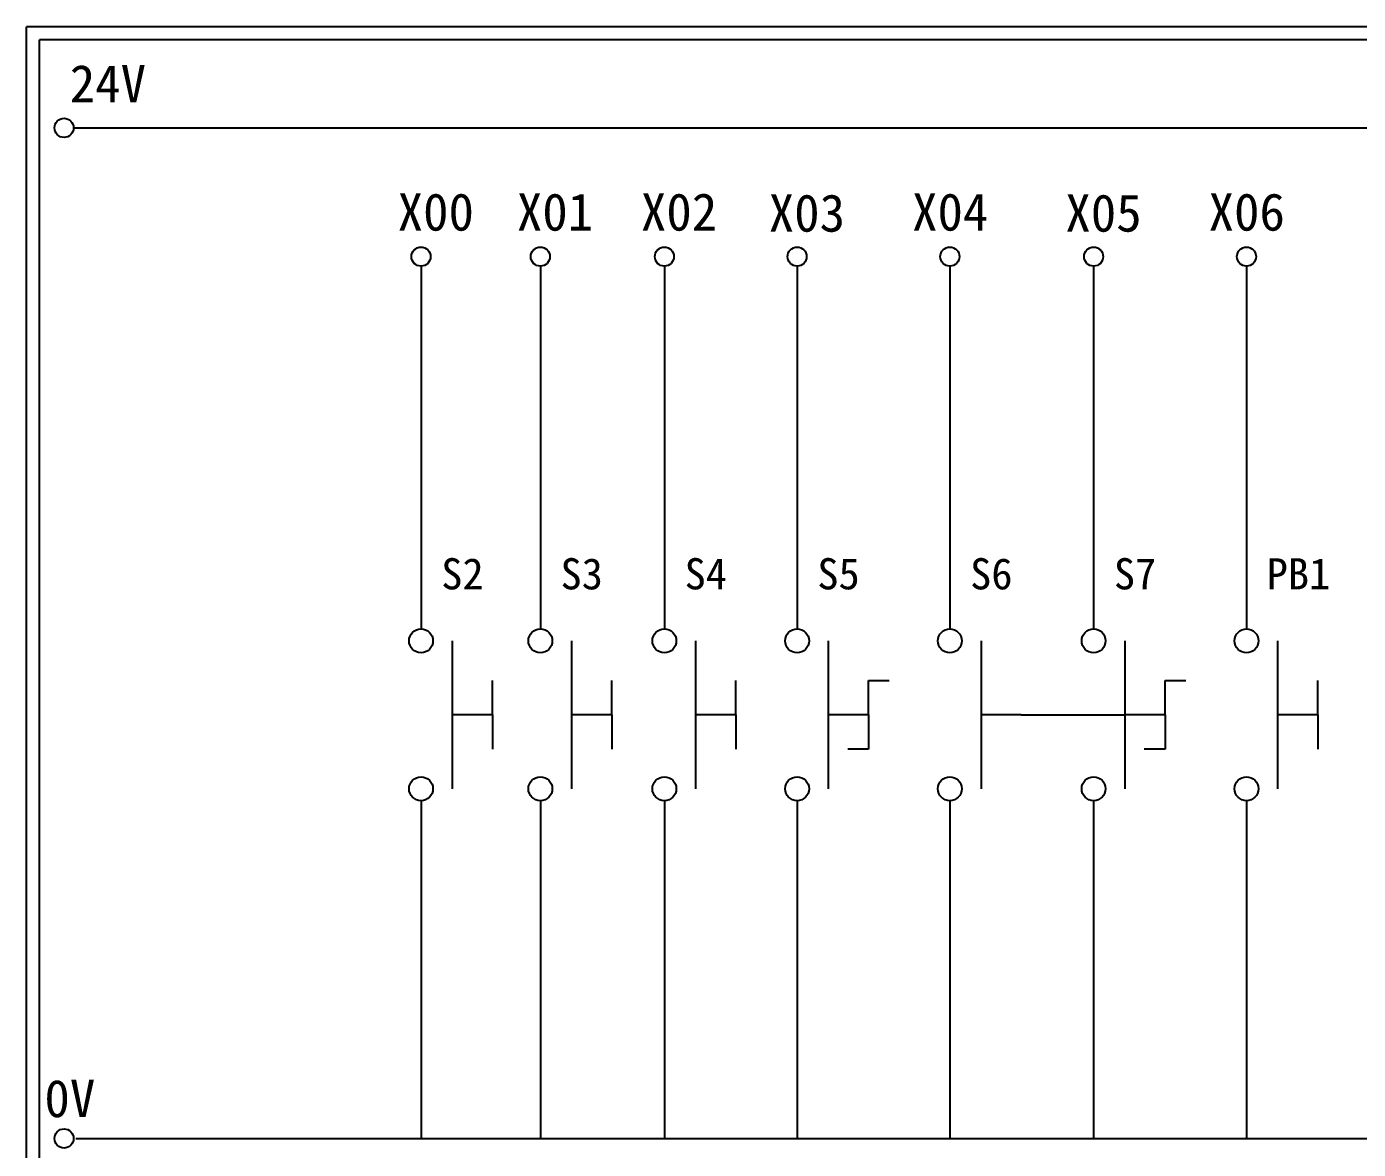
# Model space of a CAD drawing. Extents: x 275 to 562, y 265 to 469.
# Drawn here: x 274.9 to 403.1, y 360.8 to 468.9 of the extents above; entities that cross this region are included whole.
import ezdxf

# ---------------------------------------------------------------- set-up
doc = ezdxf.new("R2010")
doc.units = 0
doc.layers.get('0').update_dxf_attribs({"linetype": 'CONTINUOUS'})
doc.layers.add('圖框層', color=7, linetype='CONTINUOUS')
doc.layers.add('標尺寸層', color=3, linetype='CONTINUOUS')
doc.styles.add('STSL', font='kaiu.ttf')

msp = doc.modelspace()

# ---------------------------------------------------------------- linework, layer by layer
for p, q in [((319.75, 402.67), (319.75, 405.98)), ((331.23, 402.67), (331.23, 405.98)), ((343.17, 402.67), (343.17, 405.98)), ((355.95, 402.67), (355.95, 405.98)), ((384.51, 402.67), (384.51, 405.98)), ((399.22, 402.67), (399.22, 405.98)), ((319.75, 402.67), (319.75, 399.36)), ((331.23, 402.67), (331.23, 399.36)), ((343.17, 402.67), (343.17, 399.36)), ((355.95, 402.67), (355.95, 399.36)), ((384.51, 402.67), (384.51, 399.36)), ((399.22, 402.67), (399.22, 399.36))]:
    msp.add_line(p, q)
at = {"layer": '圖框層', "color": 7}
for p, q in [((561.9, 468.91), (274.9, 468.91)), ((274.9, 264.95), (274.9, 468.91)), ((560.65, 467.66), (276.15, 467.66)), ((276.15, 266.2), (276.15, 467.66))]:
    msp.add_line(p, q, dxfattribs=at)
at = {"layer": '標尺寸層', "color": 7}
for p, q in [((279.42, 459.17), (557.02, 459.17)), ((312.87, 445.86), (312.87, 410.94)), ((324.36, 445.86), (324.36, 410.94)), ((336.3, 445.86), (336.3, 410.94)), ((349.08, 445.86), (349.08, 410.94)), ((363.79, 445.86), (363.79, 410.94)), ((377.63, 445.86), (377.63, 410.94)), ((392.35, 445.86), (392.35, 410.94)), ((315.88, 409.79), (315.88, 395.56)), ((327.36, 409.79), (327.36, 395.56)), ((339.31, 409.79), (339.31, 395.56)), ((352.08, 409.79), (352.08, 395.56)), ((366.8, 409.79), (366.8, 395.56)), ((380.64, 409.79), (380.64, 395.56)), ((395.35, 409.79), (395.35, 395.56)), ((319.75, 402.67), (315.88, 402.67)), ((331.23, 402.67), (327.36, 402.67)), ((343.17, 402.67), (339.31, 402.67)), ((355.95, 402.67), (352.08, 402.67)), ((370.66, 402.67), (366.8, 402.67)), ((384.51, 402.67), (380.64, 402.67)), ((399.22, 402.67), (395.35, 402.67)), ((312.87, 394.41), (312.87, 361.9)), ((324.36, 394.41), (324.36, 361.9)), ((336.3, 394.41), (336.3, 361.9)), ((349.08, 394.41), (349.08, 361.9)), ((363.79, 394.41), (363.79, 361.9)), ((377.63, 394.41), (377.63, 361.9)), ((392.35, 394.41), (392.35, 361.9)), ((279.63, 361.9), (557.5, 361.9))]:
    msp.add_line(p, q, dxfattribs=at)
at = {"layer": '標尺寸層'}
for p, q in [((355.95, 405.98), (357.95, 405.98)), ((384.51, 405.98), (386.51, 405.98)), ((370.66, 402.67), (380.64, 402.67)), ((355.95, 399.36), (353.95, 399.36)), ((384.51, 399.36), (382.51, 399.36))]:
    msp.add_line(p, q, dxfattribs=at)
at = {"layer": '標尺寸層', "color": 7}
for centre, radius in [((278.5, 459.17), 0.92), ((312.87, 446.78), 0.92), ((324.36, 446.78), 0.92), ((336.3, 446.78), 0.92), ((349.08, 446.78), 0.92), ((349.08, 446.78), 0.92), ((363.79, 446.78), 0.92), ((377.63, 446.78), 0.92), ((377.63, 446.78), 0.92), ((392.35, 446.78), 0.92), ((312.87, 409.79), 1.15), ((324.36, 409.79), 1.15), ((336.3, 409.79), 1.15), ((349.08, 409.79), 1.15), ((363.79, 409.79), 1.15), ((377.63, 409.79), 1.15), ((392.35, 409.79), 1.15), ((312.87, 395.56), 1.15), ((324.36, 395.56), 1.15), ((336.3, 395.56), 1.15), ((349.08, 395.56), 1.15), ((363.79, 395.56), 1.15), ((377.63, 395.56), 1.15), ((392.35, 395.56), 1.15), ((278.5, 361.9), 0.92)]:
    msp.add_circle(centre, radius, dxfattribs=at)

# ---------------------------------------------------------------- texts
at = {"layer": '圖框層', "color": 4, "style": 'STSL'}
for s, height, p in [('24V', 3.6, (279.05, 461.63)), ('X00', 3.6, (310.62, 449.28)), ('X01', 3.6, (322.1, 449.28)), ('X02', 3.6, (334.04, 449.28)), ('X03', 3.6, (346.35, 449.18)), ('X04', 3.6, (360.15, 449.28)), ('X05', 3.6, (374.91, 449.18)), ('X06', 3.6, (388.7, 449.28)), ('S2', 3, (314.82, 414.75)), ('S3', 3, (326.3, 414.75)), ('S4', 3, (338.25, 414.75)), ('S5', 3, (351.03, 414.75)), ('S6', 3, (365.74, 414.75)), ('S7', 3, (379.58, 414.75)), ('PB1', 3, (394.29, 414.75)), ('0V', 3.6, (276.61, 363.95))]:
    msp.add_text(s, height=height, dxfattribs=at).set_placement(p)

doc.saveas('drawing.dxf')
